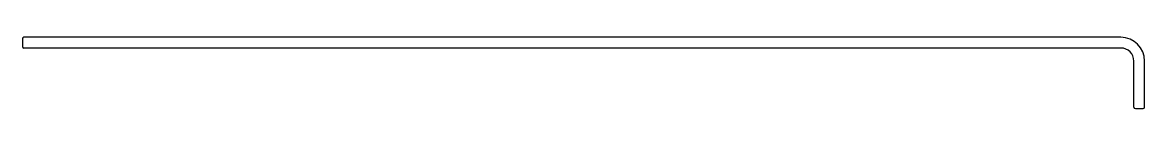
# Model space of a CAD drawing. Extents: x 3608 to 3797, y 1426 to 1438.
import ezdxf

# ---------------------------------------------------------------- set-up
doc = ezdxf.new("R2010")
doc.units = 0
doc.layers.get('0').update_dxf_attribs({"linetype": 'CONTINUOUS'})

msp = doc.modelspace()

# ---------------------------------------------------------------- linework, layer by layer
for p, q in [((3607.89, 1437.5), (3607.89, 1436.2)), ((3792.89, 1437.75), (3608.14, 1437.75)), ((3792.89, 1435.95), (3608.14, 1435.95)), ((3795.09, 1426), (3795.09, 1433.75)), ((3796.89, 1426), (3796.89, 1433.75)), ((3795.34, 1425.75), (3796.64, 1425.75))]:
    msp.add_line(p, q)
for centre, radius, start, end in [((3608.14, 1437.5), 0.25, 90, 180), ((3792.89, 1433.75), 4, 0, 90), ((3608.14, 1436.2), 0.25, 180, 270), ((3792.89, 1433.75), 2.2, 0, 90), ((3795.34, 1426), 0.25, 180, 270), ((3796.64, 1426), 0.25, 270, 0)]:
    msp.add_arc(centre, radius, start, end)

doc.saveas('drawing.dxf')
